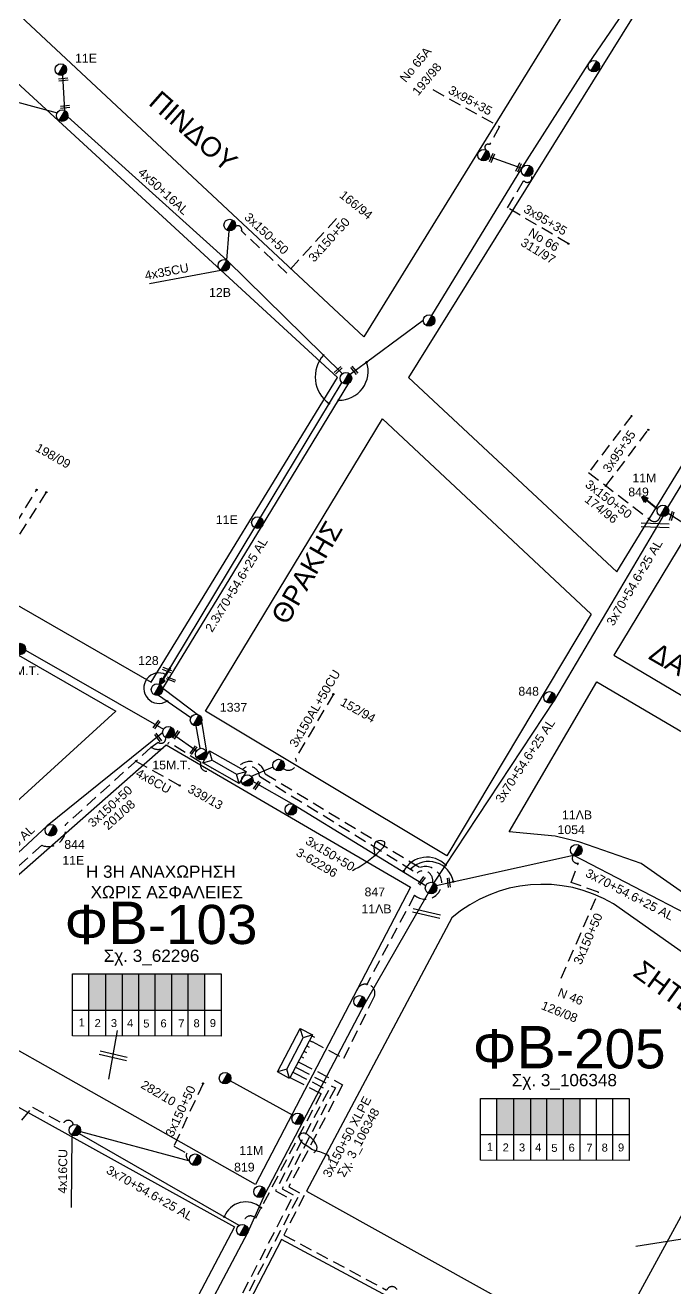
# Model space of a CAD drawing. Header units: millimetres. Extents: x 855 to 3091, y 750 to 2767.
# Drawn here: x 2037.4 to 2170, y 1180.2 to 1438.1 of the extents above; entities that cross this region are included whole.
import ezdxf
from ezdxf.enums import TextEntityAlignment as Align

# ---------------------------------------------------------------- set-up
doc = ezdxf.new("R2010")
doc.units = ezdxf.units.MM
doc.linetypes.add('DASHED', pattern=[19.05, 12.7, -6.35])
for name, color, linetype, lineweight in [('3x150+50', 7, 'Continuous', 30), ('3x150+50 XLPE', 7, 'SYN_LINE', 30), ('3x150AL+50CU', 7, 'Continuous', 30), ('3x70+54.6+25 AL', 7, 'SYN_LINE', 30), ('3x95+35', 7, 'Continuous', 30), ('3X95+50', 7, 'Continuous', 30), ('4x16CU', 7, 'Continuous', 30), ('4x25', 7, 'Continuous', 30), ('4x35CU', 7, 'DASHED', 30), ('4x50+16', 7, 'Continuous', 30), ('4x50+16AL', 7, 'Continuous', 30), ('4x6CU', 7, 'Continuous', 30), ('Υπόβαθρο ΔΕΗ', 7, 'Continuous', 30)]:
    doc.layers.add(name, color=color, linetype=linetype, lineweight=lineweight)
for name, color, linetype in [('Pillar OTE', 7, 'Continuous'), ('TEXT ΚΑΛΩΔΙΩΝ', 7, 'Continuous'), ('Άγνωστα', 7, 'Continuous'), ('ΑΓΝΩΣΤΟ ΕΝΑΕΡΙΟ ΚΑΛΩΔΙΟ', 7, 'Continuous'), ('Επίτονοι', 7, 'Continuous'), ('Καλώδια ΧΤ   3x150AL+50CU', 7, 'DASHED'), ('Μηχανική τομή', 7, 'Continuous'), ('Στύλος Ξύλινος', 7, 'Continuous'), ('Στύλος Ξύλινος @ 1', 7, 'Continuous'), ('Στύλος ΦΜ', 7, 'Continuous'), ('Στύλος ΦΜ @ 1', 7, 'Continuous'), ('Συνδέσεις', 7, 'Continuous'), ('Τομή', 7, 'Continuous'), ('Υποσταθμός εναέριος 2 στύλων', 7, 'Continuous'), ('Υποσταθμός πόλεως', 7, 'Continuous')]:
    doc.layers.add(name, color=color, linetype=linetype)
doc.styles.add('arial', font='arial.ttf')
doc.styles.get("Standard").update_dxf_attribs({"font": 'arial.ttf'})
doc.linetypes.add('SYN_LINE', pattern='A,0.5,-0.0001,["/\\/\\/\\/",Standard,S=0.1,R=0,X=0,Y=-0.05],-0.25', length=0.7501)

# ---------------------------------------------------------------- blocks, each defined once
blk = doc.blocks.new('ΥΠΑΡΧΩΝ ΤΣΙΜΕΝΤΕΝΙΟΣ ΣΤΥΛΟΣ')
at = {"layer": 'Στύλος ΦΜ'}
blk.add_hatch(color=7, dxfattribs=at).paths.add_polyline_path([(-1.29, -2.28, 0.574793), (2.62, 0, 0.268822), (1.3, 2.27)])
at = {"layer": 'Στύλος ΦΜ', "color": 7}
blk.add_line((-1.29, -2.28), (1.3, 2.27), dxfattribs=at)
blk.add_circle((0, 0), 2.62, dxfattribs=at)
at = {"layer": 'Στύλος ΦΜ', "flags": 4}
for tag, p in [('ΑΡΙΘΜΟΣ', (-4.68, 8.05)), ('ΤΥΠΟΣ', (-4.91, 3.03))]:
    blk.add_attdef(tag, p, '', height=4, dxfattribs=at)
blk = doc.blocks.new('ΥΠΑΡΧΩΝ ΞΥΛΙΝΟΣ ΣΤΥΛΟΣ')
at = {"layer": 'Στύλος Ξύλινος'}
h = blk.add_hatch(color=7, dxfattribs=at)
h.paths.add_polyline_path([(-2.62, 0, 0.270008), (-1.29, -2.28), (1.3, 2.27, 0.576266)])
h.paths.add_polyline_path([(-1.29, -2.28, 0.574793), (2.62, 0, 0.268822), (1.3, 2.27)])
at = {"layer": 'Στύλος Ξύλινος', "color": 7}
blk.add_line((-1.29, -2.28), (1.3, 2.27), dxfattribs=at)
blk.add_circle((0, 0), 2.62, dxfattribs=at)
at = {"layer": 'Στύλος Ξύλινος', "flags": 4}
for tag, p in [('ΑΡΙΘΜΟΣ', (-4.91, 8.6)), ('ΤΥΠΟΣ', (-4.85, 3.39))]:
    blk.add_attdef(tag, p, '', height=4, dxfattribs=at)
blk = doc.blocks.new('ΥΠΟΣΤΑΘΜΟΣ ΕΝΑΕΡΙΟΣ ΕΠΙ 2 ΣΤΥΛΩΝ')
at = {"layer": 'Υποσταθμός εναέριος 2 στύλων', "linetype": 'Continuous'}
for points in [[(-11.97, -2.11, 0.574793), (-8.45, -0.07, 0.268822), (-9.64, 1.98)], [(9.68, -2.15, 0.574793), (13.19, -0.1, 0.268822), (12.01, 1.95)]]:
    blk.add_hatch(color=256, dxfattribs=at).paths.add_polyline_path(points)
for p, q in [((-11.97, -2.11), (-9.64, 1.98)), ((9.68, -2.15), (12.01, 1.95))]:
    blk.add_line(p, q, dxfattribs=at)
for centre in [(-10.81, -0.07), (10.84, -0.1)]:
    blk.add_circle(centre, 2.36, dxfattribs=at)
at = {"layer": 'Υποσταθμός πόλεως', "linetype": 'Continuous', "ltscale": 40}
blk.add_lwpolyline([(-8.57, 2.82), (8.57, 2.82), (8.57, -2.82), (-8.57, -2.82)], close=True, dxfattribs=at)
for points in [[(-5.75, 0), (-8.57, 2.82)], [(-8.57, -2.82), (-5.75, 0)], [(-5.75, 0), (5.75, 0)], [(5.75, 0), (8.57, 2.82)], [(8.57, -2.82), (5.75, 0)]]:
    blk.add_lwpolyline(points, dxfattribs=at)
at = {"layer": 'Υποσταθμός εναέριος 2 στύλων', "ltscale": 40, "flags": 1}
for tag, p in [('ΜΕΤΑΣΧΗΜΑΤΙΣΜΟΣ', (14.09, 2.51)), ('ΙΣΧΥΣ', (14.07, -0.28)), ('ΑΡΙΘΜΟΣ', (14.19, -3))]:
    blk.add_attdef(tag, p, '', height=1.8, dxfattribs=at)
blk = doc.blocks.new('ΜΗΧΑΝΙΚΗ ΤΟΜΗ')
at = {"layer": 'Μηχανική τομή', "ltscale": 40}
for p, q in [((-1.9, 0.8), (5.7, 0.8)), ((-1.9, -0.8), (5.7, -0.8))]:
    blk.add_line(p, q, dxfattribs=at)
blk = doc.blocks.new('_ΣΥΝΔΕΣΗ')
at = {"layer": 'Συνδέσεις', "linetype": 'SYN_LINE', "ltscale": 40}
blk.add_hatch(color=256, dxfattribs=at).paths.add_polyline_path([(0.5, 0, 1), (-0.5, 0, 1)])
at = {"layer": 'Συνδέσεις'}
blk.add_circle((0, 0), 0.5, dxfattribs=at)
blk = doc.blocks.new('ΤΟΜΗ')
at = {"layer": 'Τομή', "ltscale": 40}
for p, q in [((-5.7, 0), (17.1, 0)), ((-5.7, -2.8), (17.1, -2.8))]:
    blk.add_line(p, q, dxfattribs=at)
blk = doc.blocks.new('ΥΠΟΣΤΑΘΜΟΣ ΠΟΛΕΩΣ 9 ΑΝΑΧΩΡΗΣΕΩΝ')
at = {"layer": 'Υποσταθμός πόλεως', "ltscale": 40}
for p, q in [((-9.63, -2.82), (-9.63, -4)), ((-7.12, -2.82), (-7.12, -4)), ((-4.84, -2.82), (-4.84, -4)), ((-2.36, -2.82), (-2.36, -4)), ((0.09, -2.82), (0.09, -4)), ((2.55, -2.82), (2.55, -4)), ((5.02, -2.82), (5.02, -4)), ((7.48, -2.82), (7.48, -4)), ((9.61, -2.82), (9.61, -4))]:
    blk.add_line(p, q, dxfattribs=at)
blk.add_lwpolyline([(-10.02, 2.82), (10.02, 2.82), (10.02, -2.82), (-10.02, -2.82)], close=True, dxfattribs=at)
for points in [[(-7.21, 0), (-10.02, 2.82)], [(-10.02, -2.82), (-7.21, 0)], [(-7.21, 0), (7.21, 0)], [(7.21, 0), (10.02, 2.82)], [(10.02, -2.82), (7.21, 0)]]:
    blk.add_lwpolyline(points, dxfattribs=at)
at = {"layer": 'Υποσταθμός πόλεως', "linetype": 'SYN_LINE', "ltscale": 40, "flags": 1}
for tag, p in [('ΜΕΤΑΣΧΗΜΑΤΙΣΜΟΣ', (10.79, 1.71)), ('ΙΣΧΥΣ', (10.77, -1.08)), ('ΑΡΙΘΜΟΣ', (10.89, -3.8))]:
    blk.add_attdef(tag, p, '', height=1.8, dxfattribs=at)
blk = doc.blocks.new('ΕΠΙΤΟΝΟΣ')
at = {"layer": 'Επίτονοι', "lineweight": 40, "ltscale": 40}
blk.add_hatch(color=256, dxfattribs=at).paths.add_polyline_path([(-1.13, 6.47), (0, 9.1), (1.13, 6.47)])
for p, q in [((-1.13, 6.47), (0, 9.1)), ((1.13, 6.47), (-1.13, 6.47)), ((-1.13, 6.47), (0, 6.47)), ((0, 9.1), (1.13, 6.47)), ((0, 6.47), (0, 0))]:
    blk.add_line(p, q, dxfattribs=at)

msp = doc.modelspace()

# ---------------------------------------------------------------- hatches: boundary and pattern name
at = {"layer": 'Καλώδια ΧΤ   3x150AL+50CU', "linetype": 'DASHED', "lineweight": -3, "ltscale": 0.2}
h = msp.add_hatch(color=5, dxfattribs=at)
h.dxf.hatch_style = 1
h.paths.add_polyline_path([(2053.83, 1244.27), (2050.39, 1244.27), (2050.39, 1236.91), (2053.83, 1236.9)])
h = msp.add_hatch(color=2, dxfattribs=at)
h.dxf.hatch_style = 1
h.paths.add_polyline_path([(2053.83, 1236.9), (2057.27, 1236.9), (2057.27, 1244.27), (2053.83, 1244.27)])
h = msp.add_hatch(color=30, dxfattribs=at)
h.dxf.hatch_style = 1
h.paths.add_polyline_path([(2060.57, 1244.27), (2057.27, 1244.27), (2057.27, 1236.9), (2060.57, 1236.9)])
h = msp.add_hatch(color=62, dxfattribs=at)
h.dxf.hatch_style = 1
h.paths.add_polyline_path([(2063.96, 1244.27), (2060.57, 1244.27), (2060.57, 1236.9), (2063.96, 1236.89)])
h = msp.add_hatch(color=27, dxfattribs=at)
h.dxf.hatch_style = 1
h.paths.add_polyline_path([(2063.96, 1236.89), (2067.35, 1236.89), (2067.35, 1244.27), (2063.96, 1244.27)])
h = msp.add_hatch(color=6, dxfattribs=at)
h.dxf.hatch_style = 1
h.paths.add_polyline_path([(2067.35, 1236.89), (2070.75, 1236.89), (2070.75, 1244.27), (2067.35, 1244.27)])
h = msp.add_hatch(color=85, dxfattribs=at)
h.dxf.hatch_style = 1
h.paths.add_polyline_path([(2070.69, 1236.89), (2074.09, 1236.89), (2074.09, 1244.27), (2070.69, 1244.27)])
h = msp.add_hatch(color=2, dxfattribs=at)
h.dxf.hatch_style = 1
h.paths.add_polyline_path([(2137.13, 1218.87), (2133.69, 1218.87), (2133.69, 1211.51), (2137.13, 1211.5)])
h = msp.add_hatch(color=6, dxfattribs=at)
h.dxf.hatch_style = 1
h.paths.add_polyline_path([(2137.13, 1211.5), (2140.57, 1211.5), (2140.57, 1218.87), (2137.13, 1218.87)])
h = msp.add_hatch(color=5, dxfattribs=at)
h.dxf.hatch_style = 1
h.paths.add_polyline_path([(2143.87, 1218.87), (2140.57, 1218.87), (2140.57, 1211.5), (2143.87, 1211.5)])
h = msp.add_hatch(color=30, dxfattribs=at)
h.dxf.hatch_style = 1
h.paths.add_polyline_path([(2147.25, 1218.87), (2143.87, 1218.87), (2143.87, 1211.5), (2147.25, 1211.49)])
h = msp.add_hatch(color=62, dxfattribs=at)
h.dxf.hatch_style = 1
h.paths.add_polyline_path([(2147.25, 1211.49), (2150.65, 1211.49), (2150.65, 1218.87), (2147.25, 1218.87)])

# ---------------------------------------------------------------- linework, layer by layer
at = {"layer": '3x150+50', "color": 85, "linetype": 'DASHED', "lineweight": -3, "ltscale": 0.2}
msp.add_lwpolyline([(2100.92, 1398.58), (2090.82, 1387.43), (2081.55, 1396.04, 0.791336), (2080.26, 1396.87, 39.110014)], format="xyb", dxfattribs=at)
at = {"layer": '3x150+50', "color": 62, "linetype": 'DASHED', "lineweight": -3, "ltscale": 0.2}
for points in [[(2161.21, 1358.32), (2152.38, 1346.69), (2165.03, 1336.98, 0.638597), (2166.99, 1337.84, 1.886372)], [(2063.13, 1290.59), (2064.51, 1291.62, 0.747457), (2066.05, 1292.61)], [(2075.59, 1286.3, -0.917444), (2073.25, 1287.48), (2066.73, 1291.59, -0.474733), (2063.13, 1290.59), (2045.6, 1274.72, -0.600933), (2040.8, 1270.55), (2018.2, 1250.35, -0.424298), (2013.48, 1246.17), (2004.58, 1238.45, -0.471893), (1999.5, 1234.18), (1990.38, 1225.83, -0.417845), (1985.36, 1221.21), (1967.88, 1205.64, -0.52321), (1966.32, 1202.73, 36.454752)]]:
    msp.add_lwpolyline(points, format="xyb", dxfattribs=at)
at = {"layer": '3x150+50', "color": 27, "linetype": 'DASHED', "lineweight": -3, "ltscale": 0.2}
msp.add_lwpolyline([(2041.7, 1342.66), (2028.84, 1322.47), (2024.06, 1325.19, -0.458438), (2021.26, 1325.52, 47.864647)], format="xyb", dxfattribs=at)
msp.add_lwpolyline([(2027.52, 1323.27), (2039.74, 1343.16)], dxfattribs=at)
at = {"layer": '3x150+50', "color": 2, "linetype": 'DASHED', "lineweight": -3, "ltscale": 0.2}
msp.add_lwpolyline([(2080.82, 1286.48, -0.635214), (2086.37, 1285.17), (2117.95, 1266.01, -1.75511), (2116.88, 1260.38), (2107.12, 1242.15, 0.624719), (2105.26, 1239.79, 150.266883)], format="xyb", dxfattribs=at)
at = {"layer": '3x150+50', "color": 5, "linetype": 'DASHED', "lineweight": -3, "ltscale": 0.2}
for points in [[(2081.69, 1285.98, -0.664486), (2085.22, 1284.67), (2117.38, 1264.89, -0.71418), (2120.54, 1262.96, 73.933561)], [(2146.79, 1243.41), (2154.44, 1260.97), (2148.82, 1262.97), (2150.31, 1266.94, -0.741286), (2149.28, 1268.52, 8.080803)], [(2073.7, 1221.91), (2067.73, 1209.09), (2070.37, 1207.68, 0.4005), (2070.92, 1206.12, -2.462675)]]:
    msp.add_lwpolyline(points, format="xyb", dxfattribs=at)
at = {"layer": '3x150+50', "color": 30, "linetype": 'Continuous', "lineweight": -3, "ltscale": 0.2}
msp.add_lwpolyline([(2083.62, 1284.65), (2088.02, 1286.55)], dxfattribs=at)
at = {"layer": '3x150+50 XLPE', "color": 2, "linetype": 'DASHED', "lineweight": -3, "ltscale": 0.2}
msp.add_lwpolyline([(2095.94, 1230.45), (2102.43, 1227.06), (2108.65, 1239.63, 0.505653), (2107.12, 1242.15, -0.840302)], format="xyb", dxfattribs=at)
at = {"layer": '3x150+50 XLPE', "color": 30, "linetype": 'DASHED', "lineweight": -3, "ltscale": 0.2}
msp.add_lwpolyline([(2093.1, 1224.98), (2100.7, 1221.02), (2089.84, 1200.4), (2093.02, 1198.63), (2072.87, 1159.75), (2069.69, 1159.36), (2065.43, 1151.13), (2066.67, 1147.79), (2060.73, 1136.32, 0.663223), (2058.64, 1134.05)], format="xyb", dxfattribs=at)
at = {"layer": '3x150+50 XLPE', "color": 6, "linetype": 'DASHED', "lineweight": -3, "ltscale": 0.2}
msp.add_lwpolyline([(2093.67, 1226.08), (2102.16, 1221.66), (2091.18, 1200.8), (2094.36, 1199.04), (2090.16, 1190.95), (2111.17, 1179.7, -0.612666), (2113.28, 1179.83)], format="xyb", dxfattribs=at)
at = {"layer": '3x150+50 XLPE', "color": 62, "linetype": 'DASHED', "lineweight": -3, "ltscale": 0.2}
msp.add_lwpolyline([(2092.57, 1223.97), (2099.28, 1220.48), (2088.5, 1200.01), (2091.69, 1198.23), (2072.23, 1160.68), (2069.05, 1160.29), (2064.34, 1151.2), (2065.58, 1147.85), (2060.18, 1137.44, 0.558019), (2056.19, 1129.05), (2051.46, 1119.86, 0.657436), (2049.33, 1115.02)], format="xyb", dxfattribs=at)
at = {"layer": '3x150+50 XLPE', "color": 5, "linetype": 'DASHED', "lineweight": -3, "ltscale": 0.2}
msp.add_lwpolyline([(2091.99, 1222.86), (2097.81, 1219.83), (2084.39, 1194.34, 0.856545), (2082.1, 1193.07)], format="xyb", dxfattribs=at)
at = {"layer": '3x150AL+50CU', "color": 30, "linetype": 'DASHED', "lineweight": -3, "ltscale": 0.2}
msp.add_lwpolyline([(2100.31, 1301.41), (2092.57, 1288.33, -0.810338), (2090.08, 1286.24, -37.80328)], format="xyb", dxfattribs=at)
at = {"layer": '3x70+54.6+25 AL', "color": 6, "linetype": 'SYN_LINE', "lineweight": -3, "ltscale": 10}
msp.add_lwpolyline([(2073.33, 1296.68), (2065.46, 1302.56), (2085.62, 1335.62), (2103.45, 1364.92)], dxfattribs=at)
at = {"layer": '3x70+54.6+25 AL', "color": 85, "linetype": 'SYN_LINE', "lineweight": -3, "ltscale": 15}
for points in [[(2102.02, 1365.13), (2085.38, 1337.49)], [(2084.22, 1335.44), (2064.88, 1303.37)]]:
    msp.add_lwpolyline(points, dxfattribs=at)
at = {"layer": '3x70+54.6+25 AL', "color": 62, "linetype": 'SYN_LINE', "lineweight": -3, "ltscale": 15}
for points in [[(2183.22, 1363.79), (2168.51, 1339.58)], [(2168.66, 1338.4), (2192.36, 1323.19), (2237.09, 1293.8)]]:
    msp.add_lwpolyline(points, dxfattribs=at)
at = {"layer": '3x70+54.6+25 AL', "color": 30, "linetype": 'SYN_LINE', "lineweight": -3, "ltscale": 15}
msp.add_lwpolyline([(2120.82, 1262.84), (2145.49, 1300.3), (2167.63, 1337.69)], dxfattribs=at)
at = {"layer": '3x70+54.6+25 AL', "color": 85, "linetype": 'SYN_LINE', "lineweight": -3, "ltscale": 10}
msp.add_lwpolyline([(2064.63, 1301.21), (2071.22, 1296.66)], dxfattribs=at)
at = {"layer": '3x70+54.6+25 AL', "color": 85, "linetype": 'SYN_LINE', "lineweight": -3, "ltscale": 5}
msp.add_lwpolyline([(2072.25, 1294.97), (2073.04, 1290.4)], dxfattribs=at)
at = {"layer": '3x70+54.6+25 AL', "color": 6, "linetype": 'SYN_LINE', "lineweight": -3, "ltscale": 7}
msp.add_lwpolyline([(2074.44, 1289.58), (2073.33, 1296.68)], dxfattribs=at)
at = {"layer": '3x70+54.6+25 AL', "color": 27, "linetype": 'SYN_LINE', "lineweight": -3, "ltscale": 15}
msp.add_lwpolyline([(2065.44, 1293.54), (2041.9, 1274.53), (2015.03, 1249.54), (2001.87, 1238.3)], dxfattribs=at)
at = {"layer": '3x70+54.6+25 AL', "color": 5, "linetype": 'SYN_LINE', "lineweight": -3, "ltscale": 15}
for points in [[(2121.28, 1262.35), (2149.28, 1268.52), (2173.97, 1255.71), (2189.49, 1245), (2229.86, 1216.86)], [(2048.68, 1212.12), (2070.92, 1206.12)], [(2081.05, 1192.91), (2048.46, 1211.65)]]:
    msp.add_lwpolyline(points, dxfattribs=at)
at = {"layer": '3x70+54.6+25 AL', "color": 2, "linetype": 'SYN_LINE', "lineweight": -3, "ltscale": 15}
msp.add_lwpolyline([(2092.08, 1215.4), (2079.22, 1222.42)], dxfattribs=at)
at = {"layer": '3x95+35', "color": 6, "linetype": 'DASHED', "lineweight": -3, "ltscale": 0.2}
for points in [[(2120.6, 1424.9), (2134.18, 1417.38), (2132.15, 1413.68, 0.991465), (2131.54, 1412.54, 267.381832)], [(2148.28, 1393.43), (2135.87, 1400.78), (2139.14, 1406.31, 0.981809), (2140.62, 1407.45, -45.307388)]]:
    msp.add_lwpolyline(points, format="xyb", dxfattribs=at)
at = {"layer": '3x95+35', "color": 62, "linetype": 'DASHED', "lineweight": -3, "ltscale": 0.2}
msp.add_lwpolyline([(2155.94, 1343.96), (2164.58, 1355.42)], dxfattribs=at)
at = {"layer": '3X95+50', "color": 5, "linetype": 'DASHED', "lineweight": -3, "ltscale": 0.2}
msp.add_lwpolyline([(2029.58, 1205.51), (2038.86, 1217.06), (2045.2, 1213.68, -0.774858), (2047.22, 1213.51, 10.883211)], format="xyb", dxfattribs=at)
at = {"layer": '4x16CU', "color": 5, "linetype": 'SYN_LINE', "lineweight": -3, "ltscale": 15}
msp.add_lwpolyline([(2046.94, 1211.35), (2046.76, 1196.56)], dxfattribs=at)
at = {"layer": '4x25', "color": 5, "linetype": 'SYN_LINE', "lineweight": -3, "ltscale": 15}
msp.add_lwpolyline([(2180.16, 1191.5), (2162.06, 1188.64)], dxfattribs=at)
at = {"layer": '4x35CU', "color": 6, "linetype": 'SYN_LINE', "lineweight": -3, "ltscale": 8}
msp.add_lwpolyline([(2132.1, 1411.22), (2138.77, 1408.83)], dxfattribs=at)
at = {"layer": '4x35CU', "color": 85, "linetype": 'SYN_LINE', "lineweight": -3, "ltscale": 8}
msp.add_lwpolyline([(2078.53, 1390.04), (2079.01, 1396.08)], dxfattribs=at)
at = {"layer": '4x35CU', "color": 85, "linetype": 'SYN_LINE', "lineweight": -3, "ltscale": 15}
msp.add_lwpolyline([(2077.36, 1387.99), (2062.76, 1385.24)], dxfattribs=at)
at = {"layer": '4x50+16', "color": 6, "linetype": 'Continuous', "lineweight": -3, "ltscale": 0.2}
for points in [[(2120.4, 1378.78), (2138.77, 1408.83), (2152.37, 1430.16), (2167.54, 1452.42)], [(2103.72, 1366.76), (2118.64, 1377.82)]]:
    msp.add_lwpolyline(points, dxfattribs=at)
at = {"layer": '4x50+16AL', "color": 85, "linetype": 'Continuous', "lineweight": -3, "ltscale": 0.2}
for points in [[(2045.52, 1420.62), (2045.05, 1427.88)], [(2023.25, 1425.78), (2043.91, 1420.18)], [(2046.09, 1419.38), (2078.53, 1390.04), (2102.14, 1366.87)]]:
    msp.add_lwpolyline(points, dxfattribs=at)
at = {"layer": '4x50+16AL', "color": 27, "linetype": 'Continuous', "lineweight": -3, "ltscale": 0.2}
for points in [[(2037.44, 1310.4), (2065.62, 1294.26)], [(2067.7, 1293.19), (2072.51, 1289.77)]]:
    msp.add_lwpolyline(points, dxfattribs=at)
at = {"layer": '4x6CU', "color": 62, "linetype": 'DASHED', "lineweight": -3, "ltscale": 0.2}
msp.add_lwpolyline([(2059.99, 1287.75), (2068.94, 1282.76)], dxfattribs=at)
at = {"layer": 'Pillar OTE', "lineweight": -3, "ltscale": 40}
for points in [[(2047.07, 1231.63), (2047.07, 1244.27), (2077.4, 1244.27), (2077.4, 1231.6), (2047.07, 1231.63)], [(2050.39, 1231.62), (2050.39, 1244.27)], [(2053.83, 1231.62), (2053.83, 1244.27)], [(2057.27, 1231.62), (2057.27, 1244.27)], [(2060.57, 1231.61), (2060.57, 1244.27)], [(2063.96, 1231.61), (2063.96, 1244.27)], [(2067.35, 1231.61), (2067.35, 1244.27)], [(2070.69, 1231.6), (2070.69, 1244.27)], [(2074.08, 1231.6), (2074.08, 1244.27)], [(2047.07, 1236.91), (2077.4, 1236.88)], [(2130.36, 1206.23), (2130.36, 1218.87), (2160.69, 1218.87), (2160.69, 1206.2), (2130.36, 1206.23)], [(2133.69, 1206.23), (2133.69, 1218.87)], [(2137.13, 1206.22), (2137.13, 1218.87)], [(2140.57, 1206.22), (2140.57, 1218.87)], [(2143.87, 1206.22), (2143.87, 1218.87)], [(2147.25, 1206.21), (2147.25, 1218.87)], [(2150.65, 1206.21), (2150.65, 1218.87)], [(2153.99, 1206.21), (2153.99, 1218.87)], [(2157.37, 1206.2), (2157.37, 1218.87)], [(2130.36, 1211.51), (2160.69, 1211.48)]]:
    msp.add_lwpolyline(points, dxfattribs=at)
at = {"layer": 'ΑΓΝΩΣΤΟ ΕΝΑΕΡΙΟ ΚΑΛΩΔΙΟ', "color": 30, "linetype": 'Continuous', "lineweight": -3, "ltscale": 0.2}
msp.add_lwpolyline([(2083.82, 1283.66), (2092.19, 1278.89), (2119.26, 1262.26)], dxfattribs=at)
at = {"layer": 'ΑΓΝΩΣΤΟ ΕΝΑΕΡΙΟ ΚΑΛΩΔΙΟ', "color": 2, "linetype": 'Continuous', "lineweight": -3, "ltscale": 0.2}
msp.add_lwpolyline([(2119.65, 1260.79), (2106.75, 1238.22), (2094.04, 1214.12), (2086.31, 1199.33), (2082.79, 1191.43), (2070.33, 1167.83), (2054.68, 1141.84)], dxfattribs=at)
at = {"layer": 'Υπόβαθρο ΔΕΗ', "linetype": 'Continuous', "lineweight": -3, "ltscale": 0.2}
msp.add_line((2056.14, 1232.76), (2054.43, 1222.82), dxfattribs=at)
at = {"layer": 'Υπόβαθρο ΔΕΗ', "lineweight": -3}
for points in [[(2033.38, 1442.75), (2073.17, 1507.9), (2158.21, 1458.22), (2106.52, 1374.43), (2033.38, 1442.75)], [(2027.92, 1433.45), (1978.7, 1352.52), (2063.1, 1303.89), (2101.11, 1366.08), (2027.92, 1433.45)], [(2092.13, 1107.9), (2057.61, 1127.16), (2042.2, 1098.06), (2101.22, 1065.39), (2151.04, 1157.17), (2089.7, 1190.06), (2060.6, 1133.9), (2095.02, 1115.07)]]:
    msp.add_lwpolyline(points, dxfattribs=at)
for points in [[(2115.62, 1366.09), (2158.15, 1326.38), (2172.24, 1349.42), (2182.45, 1365.73), (2207.44, 1429.68), (2169.08, 1452.16)], [(2055.92, 1297.93), (2001.14, 1247.97), (1883.81, 1320.26), (1914.6, 1379.25)], [(2110.33, 1357.69), (2152.92, 1317.75), (2123.47, 1268.39), (2074.22, 1297.96)], [(2211.93, 1277.1), (2218.68, 1286.97), (2225.45, 1282.34), (2195.95, 1243.43), (2231.18, 1218.37), (2271.64, 1266.59), (2172.21, 1333.73), (2157.53, 1309.42)], [(2154.09, 1303.96), (2207.65, 1272.41), (2190, 1247.99), (2163.15, 1266.84), (2150.63, 1271.21), (2145.58, 1272.43), (2136.21, 1273.32)], [(2066.17, 1291.06), (2116.07, 1261.98), (2084.42, 1201.24), (2011.15, 1242.66)], [(2003.2, 1235.25), (2080.14, 1192.64), (2053.9, 1142.86), (1990.06, 1177.96), (1967.34, 1203.39)]]:
    msp.add_lwpolyline(points, close=True, dxfattribs=at)
msp.add_lwpolyline([(2124.48, 1255.74), (2094.82, 1199.92), (2155.66, 1166.08), (2190.94, 1230.89, 0.406799), (2189.5, 1235.98), (2157.45, 1258.63, 0.320979), (2124.48, 1255.74, -2.431241)], format="xyb", dxfattribs=at)
for centre, radius, start, end in [((2103.26, 1366.25), 6.67, 138.4844, 234.7289), ((2101.48, 1367.39), 5.91, 268.7833, 18.4583), ((2064.7, 1302.65), 3.11, 62.7443, 302.2013), ((2119.39, 1262.75), 5.38, 44.3364, 150.9935), ((2119.76, 1262.1), 5.14, 11.4929, 133.8468), ((2082.4, 1193.07), 4.65, 47.6309, 160.1028)]:
    msp.add_arc(centre, radius, start, end, dxfattribs=at)
for points in [[(2104.2, 1265.4), (2109.26, 1268.91), (2110.7, 1271.24), (2109.09, 1271.35), (2108.6, 1270.53), (2108.64, 1269.29), (2108.72, 1268.27)], [(2096.33, 1207.81), (2096.94, 1208.48), (2096.53, 1209.94), (2095.46, 1211.08), (2094.43, 1211.73), (2093.36, 1211.38), (2093.77, 1210.01), (2095.09, 1209.12), (2096.19, 1208.34), (2097.15, 1208.09), (2098.52, 1207.63), (2099.3, 1207.06), (2099.39, 1206.26)]]:
    msp.add_spline(points, degree=3, dxfattribs=at)

# ---------------------------------------------------------------- block references
at = {"layer": 'Επίτονοι', "lineweight": -3}
for p, xscale, yscale, zscale, rotation in [((2166.46, 1339.24), 0.4499999999998181, 0.4499999999998181, 0.4499999999998181, 51.61241502813945), ((2067.04, 1306.87), 0.449999999999818, 0.449999999999818, 0.449999999999818, 147.9893930752388)]:
    msp.add_blockref('ΕΠΙΤΟΝΟΣ', p, dxfattribs=dict(at, xscale=xscale, yscale=yscale, zscale=zscale, rotation=rotation))
at = {"layer": 'Μηχανική τομή', "lineweight": -3}
for p, xscale, yscale, zscale, rotation in [((2044.71, 1426.94), 0.2499999999999999, 0.2499999999999999, 0.2499999999999999, 6.605361733934576), ((2045.07, 1421.36), 0.2499999999999999, 0.2499999999999999, 0.2499999999999999, 6.605361733934576), ((2132.84, 1411.36), 0.25, 0.25, 0.25, 245.5405190737714), ((2138.26, 1409.42), 0.2499999999999999, 0.2499999999999999, 0.2499999999999999, 245.5405190737714), ((2101.63, 1367.91), 0.25, 0.25, 0.25, 221.8188156942097), ((2104.9, 1367.2), 0.25, 0.25, 0.25, 129.0582375868268), ((2169.25, 1337.39), 0.2499999999999999, 0.2499999999999999, 0.2499999999999999, 72.55851060548012), ((2065.84, 1306.57), 0.25, 0.25, 0.4999999999999994, 338.2378874457366), ((2066.71, 1304.63), 0.25, 0.25, 0.4999999999999994, 338.2378874457366), ((2063.98, 1294.83), 0.2499999999999999, 0.2499999999999999, 0.2499999999999999, 54.38633714151349), ((2064.2, 1292.95), 0.2499999999999999, 0.2499999999999999, 0.2499999999999999, 305.7383391334064), ((2067.98, 1292.73), 0.2499999999999999, 0.2499999999999999, 0.2499999999999999, 54.38633714151349), ((2071.48, 1289.61), 0.2499999999999999, 0.2499999999999999, 0.2499999999999999, 54.38633714151349), ((2084.44, 1282.39), 0.2499999999999999, 0.2499999999999999, 0.2499999999999999, 54.38633714151349), ((2118.08, 1262.93), 0.2499999999999999, 0.2499999999999999, 0.2499999999999999, 54.38633714151349), ((2123.93, 1262.45), 0.2499999999999999, 0.2499999999999999, 0.2499999999999999, 96.74568502966257)]:
    msp.add_blockref('ΜΗΧΑΝΙΚΗ ΤΟΜΗ', p, dxfattribs=dict(at, xscale=xscale, yscale=yscale, zscale=zscale, rotation=rotation))
at = {"layer": 'Στύλος Ξύλινος @ 1', "lineweight": -3, "ltscale": 40}
ref = msp.add_blockref('ΥΠΑΡΧΩΝ ΞΥΛΙΝΟΣ ΣΤΥΛΟΣ', (2036.29, 1310.65), dxfattribs=dict(at, xscale=0.449999999999818, yscale=0.449999999999818, zscale=0.449999999999818))
ref.add_attrib('ΤΥΠΟΣ', '14M.T.', (2032.5, 1305.31), dxfattribs={"layer": 'Στύλος Ξύλινος', "height": 1.8, "flags": 4})
at = {"layer": 'Στύλος ΦΜ @ 1', "lineweight": -3, "ltscale": 40}
ref = msp.add_blockref('ΥΠΑΡΧΩΝ ΤΣΙΜΕΝΤΕΝΙΟΣ ΣΤΥΛΟΣ', (2044.68, 1429), dxfattribs=dict(at, xscale=0.4499999999998181, yscale=0.4499999999998181, zscale=0.4499999999998181))
ref.add_attrib('ΤΥΠΟΣ', '11E', (2047.57, 1430.43), dxfattribs={"layer": 'Στύλος ΦΜ', "height": 1.8, "flags": 4})
at = {"layer": 'Στύλος ΦΜ @ 1', "lineweight": -3, "ltscale": 40, "xscale": 0.4499999999998181, "yscale": 0.4499999999998181, "zscale": 0.4499999999998181}
for p in [(2153.46, 1429.69), (2044.94, 1419.6), (2130.96, 1411.52), (2139.84, 1408.33), (2079.14, 1397.25), (2119.82, 1377.76), (2102.87, 1365.95), (2089.13, 1286.94), (2091.61, 1277.87), (2105.66, 1238.68), (2078.19, 1223), (2093.01, 1214.68), (2047.53, 1212.37), (2072.08, 1206.34), (2081.73, 1191.95)]:
    msp.add_blockref('ΥΠΑΡΧΩΝ ΤΣΙΜΕΝΤΕΝΙΟΣ ΣΤΥΛΟΣ', p, dxfattribs=at)
at = {"layer": 'Στύλος ΦΜ @ 1', "lineweight": -3, "ltscale": 40}
ref = msp.add_blockref('ΥΠΑΡΧΩΝ ΤΣΙΜΕΝΤΕΝΙΟΣ ΣΤΥΛΟΣ', (2077.94, 1389.01), dxfattribs=dict(at, xscale=0.4499999999998181, yscale=0.4499999999998181, zscale=0.4499999999998181))
ref.add_attrib('ΤΥΠΟΣ', '12B', (2074.92, 1382.58), dxfattribs={"layer": 'Στύλος ΦΜ', "height": 1.8, "flags": 4})
ref = msp.add_blockref('ΥΠΑΡΧΩΝ ΤΣΙΜΕΝΤΕΝΙΟΣ ΣΤΥΛΟΣ', (2167.57, 1338.87), dxfattribs=dict(at, xscale=0.4499999999998181, yscale=0.4499999999998181, zscale=0.4499999999998181))
ref.add_attrib('ΤΥΠΟΣ', '849', (2160.49, 1341.82), dxfattribs={"layer": 'Στύλος ΦΜ', "height": 1.8, "flags": 4})
ref.add_attrib('ΑΡΙΘΜΟΣ', '11M', (2161.33, 1344.69), dxfattribs={"layer": 'Στύλος ΦΜ', "height": 1.8, "flags": 4})
ref = msp.add_blockref('ΥΠΑΡΧΩΝ ΤΣΙΜΕΝΤΕΝΙΟΣ ΣΤΥΛΟΣ', (2084.8, 1336.47), dxfattribs=dict(at, xscale=0.4499999999998181, yscale=0.4499999999998181, zscale=0.4499999999998181))
ref.add_attrib('ΤΥΠΟΣ', '11E', (2076.3, 1336.16), dxfattribs={"layer": 'Στύλος ΦΜ', "height": 1.8, "flags": 4})
ref = msp.add_blockref('ΥΠΑΡΧΩΝ ΤΣΙΜΕΝΤΕΝΙΟΣ ΣΤΥΛΟΣ', (2064.3, 1302.35), dxfattribs=dict(at, xscale=0.449999999999818, yscale=0.449999999999818, zscale=0.449999999999818))
ref.add_attrib('ΤΥΠΟΣ', '128', (2060.44, 1307.39), dxfattribs={"layer": 'Στύλος ΦΜ', "height": 1.8, "flags": 4})
ref = msp.add_blockref('ΥΠΑΡΧΩΝ ΤΣΙΜΕΝΤΕΝΙΟΣ ΣΤΥΛΟΣ', (2144.41, 1300.78), dxfattribs=dict(at, xscale=0.4499999999998181, yscale=0.4499999999998181, zscale=0.4499999999998181))
ref.add_attrib('ΤΥΠΟΣ', '848', (2138.06, 1301.12), dxfattribs={"layer": 'Στύλος ΦΜ', "height": 1.8, "flags": 4})
ref = msp.add_blockref('ΥΠΑΡΧΩΝ ΤΣΙΜΕΝΤΕΝΙΟΣ ΣΤΥΛΟΣ', (2072.28, 1296.14), dxfattribs=dict(at, xscale=0.449999999999818, yscale=0.449999999999818, zscale=0.449999999999818))
ref.add_attrib('ΤΥΠΟΣ', '1337', (2077.13, 1297.84), dxfattribs={"layer": 'Στύλος ΦΜ', "height": 1.8, "flags": 4})
ref = msp.add_blockref('ΥΠΑΡΧΩΝ ΤΣΙΜΕΝΤΕΝΙΟΣ ΣΤΥΛΟΣ', (2066.62, 1293.64), dxfattribs=dict(at, xscale=0.449999999999818, yscale=0.449999999999818, zscale=0.449999999999818))
ref.add_attrib('ΤΥΠΟΣ', '15M.T.', (2063.35, 1286.06), dxfattribs={"layer": 'Στύλος ΦΜ', "height": 1.8, "flags": 4})
ref = msp.add_blockref('ΥΠΑΡΧΩΝ ΤΣΙΜΕΝΤΕΝΙΟΣ ΣΤΥΛΟΣ', (2149.87, 1269.55), dxfattribs=dict(at, xscale=0.4499999999998181, yscale=0.4499999999998181, zscale=0.4499999999998181))
ref.add_attrib('ΤΥΠΟΣ', '1054', (2146.04, 1272.85), dxfattribs={"layer": 'Στύλος ΦΜ', "height": 1.8, "flags": 4})
ref.add_attrib('ΑΡΙΘΜΟΣ', '11ΛΒ', (2146.95, 1275.87), dxfattribs={"layer": 'Στύλος ΦΜ', "height": 1.8, "flags": 4})
ref = msp.add_blockref('ΥΠΑΡΧΩΝ ΤΣΙΜΕΝΤΕΝΙΟΣ ΣΤΥΛΟΣ', (2042.65, 1273.63), dxfattribs=dict(at, xscale=0.4499999999998181, yscale=0.4499999999998181, zscale=0.4499999999998181))
ref.add_attrib('ΤΥΠΟΣ', '844', (2045.38, 1269.83), dxfattribs={"layer": 'Στύλος ΦΜ', "height": 1.8, "flags": 4})
ref.add_attrib('ΑΡΙΘΜΟΣ', '11E', (2044.98, 1266.59), dxfattribs={"layer": 'Στύλος ΦΜ', "height": 1.8, "flags": 4})
ref = msp.add_blockref('ΥΠΑΡΧΩΝ ΤΣΙΜΕΝΤΕΝΙΟΣ ΣΤΥΛΟΣ', (2120.23, 1261.82), dxfattribs=dict(at, xscale=0.4499999999998181, yscale=0.4499999999998181, zscale=0.4499999999998181))
ref.add_attrib('ΤΥΠΟΣ', '847', (2106.66, 1260.13), dxfattribs={"layer": 'Στύλος ΦΜ', "height": 1.8, "flags": 4})
ref.add_attrib('ΑΡΙΘΜΟΣ', '11ΛΒ', (2106.02, 1256.67), dxfattribs={"layer": 'Στύλος ΦΜ', "height": 1.8, "flags": 4})
ref = msp.add_blockref('ΥΠΑΡΧΩΝ ΤΣΙΜΕΝΤΕΝΙΟΣ ΣΤΥΛΟΣ', (2085.23, 1199.8), dxfattribs=dict(at, xscale=0.4499999999998181, yscale=0.4499999999998181, zscale=0.4499999999998181))
ref.add_attrib('ΤΥΠΟΣ', '819', (2080.03, 1203.92), dxfattribs={"layer": 'Στύλος ΦΜ', "height": 1.8, "flags": 4})
ref.add_attrib('ΑΡΙΘΜΟΣ', '11M', (2081.09, 1207.33), dxfattribs={"layer": 'Στύλος ΦΜ', "height": 1.8, "flags": 4})
at = {"layer": 'Συνδέσεις', "lineweight": -3, "xscale": 0.25, "yscale": 0.25, "zscale": 0.25}
for p in [(2148.28, 1393.44), (2098.27, 1370.67), (2107.08, 1369.26), (2101.35, 1361.48), (2099.41, 1360.81), (2161.14, 1358.22), (2164.58, 1355.42), (2155.94, 1343.96), (2039.74, 1343.17), (2041.7, 1342.66), (2066.12, 1305.42), (2066.36, 1300.02), (2100.31, 1301.41), (2063.18, 1290.56), (2059.99, 1287.75), (2068.94, 1282.76), (2123.23, 1266.51), (2114.63, 1265.29), (2116.17, 1265.76), (2124.8, 1263.13), (2107.12, 1242.16), (2073.7, 1221.91), (2085.53, 1196.51), (2078.03, 1194.66)]:
    msp.add_blockref('_ΣΥΝΔΕΣΗ', p, dxfattribs=at)
at = {"layer": 'Τομή', "lineweight": -3, "xscale": 0.2499999999999999, "yscale": 0.2499999999999999, "zscale": 0.2499999999999999}
for p, rotation in [((2167.38, 1335.48), 178.0092017697917), ((2120.61, 1255.95), 166.8199902822076), ((2056.67, 1226.83), 166.8199902822076)]:
    msp.add_blockref('ΤΟΜΗ', p, dxfattribs=dict(at, rotation=rotation))
at = {"layer": 'Υποσταθμός εναέριος 2 στύλων', "lineweight": -3, "xscale": 0.4999999999999999, "yscale": 0.4999999999999999, "zscale": 0.4999999999999999, "rotation": 330.2233847467544}
msp.add_blockref('ΥΠΟΣΤΑΘΜΟΣ ΕΝΑΕΡΙΟΣ ΕΠΙ 2 ΣΤΥΛΩΝ', (2078.05, 1286.53), dxfattribs=at)
at = {"layer": 'Υποσταθμός πόλεως', "lineweight": -3, "xscale": 0.4999999999999999, "yscale": 0.4999999999999999, "zscale": 0.4999999999999999, "rotation": 62.47784202939036}
msp.add_blockref('ΥΠΟΣΤΑΘΜΟΣ ΠΟΛΕΩΣ 9 ΑΝΑΧΩΡΗΣΕΩΝ', (2092.44, 1228.05), dxfattribs=at)

# ---------------------------------------------------------------- texts
at = {"lineweight": -3, "ltscale": 40, "char_height": 4, "width": 65.6312, "attachment_point": 1, "style": 'arial'}
for s, insert, rotation in [('ΠINΔOY', (2065, 1424.99), 318.6795), ('ΔAMAΣKHNOY', (2166.4, 1312.21), 329.9985), ('ΣHTEIAΣ', (2163.53, 1247.31), 324.0075)]:
    msp.add_mtext(s, dxfattribs=dict(at, insert=insert, rotation=rotation))
at = {"lineweight": -3, "ltscale": 30, "char_height": 1.63, "width": 11.2573, "attachment_point": 1}
for s, insert in [('1', (2048.31, 1235.19)), ('2', (2051.55, 1235.06)), ('3', (2054.88, 1235.06)), ('4', (2058.18, 1235.06)), ('5', (2061.49, 1234.97)), ('6', (2065.01, 1235)), ('7', (2068.64, 1235)), ('8', (2071.75, 1235.03)), ('9', (2075.08, 1235.06)), ('1', (2131.61, 1209.79)), ('2', (2134.85, 1209.66)), ('3', (2138.18, 1209.66)), ('4', (2141.48, 1209.66)), ('5', (2144.78, 1209.57)), ('6', (2148.3, 1209.6)), ('7', (2151.93, 1209.6)), ('8', (2155.05, 1209.63)), ('9', (2158.38, 1209.66))]:
    msp.add_mtext(s, dxfattribs=dict(at, insert=insert))
at = {"layer": 'TEXT ΚΑΛΩΔΙΩΝ', "linetype": 'Continuous', "lineweight": -3, "ltscale": 0.2}
for s, rotation, p in [('3x95+35', 331.0559, (2128.26, 1422.71)), ('4x50+16AL', 317.8629, (2065.62, 1404.14)), ('3x95+35', 329.3792, (2143.59, 1398.3)), ('3x150+50', 317.0898, (2086.66, 1395.51)), ('3x150+50', 47.8165, (2099.43, 1394.25)), ('4x35CU', 10.6496, (2066.28, 1387.74)), ('3x95+35', 55.516, (2158.61, 1351.02)), ('3x150+50', 322.4796, (2156.49, 1341.26)), ('2.3x70+54.6+25 AL', 58.6285, (2080.5, 1323.78)), ('3x70+54.6+25 AL', 59.3639, (2161.75, 1324.22)), ('3x150AL+50CU', 59.4068, (2096.51, 1298.51)), ('3x70+54.6+25 AL', 56.6299, (2139.43, 1287.83)), ('4x6CU', 330.8349, (2063.59, 1283.68)), ('3x150+50', 42.1667, (2054.72, 1278.51)), ('3x70+54.6+25 AL', 42.9249, (2031.61, 1267.42)), ('3x150+50', 328.6654, (2099.65, 1268.86)), ('3x70+54.6+25 AL', 332.5773, (2160.8, 1260.52)), ('3x150+50', 66.4351, (2152.26, 1251.47)), ('3x150+50', 65.0121, (2069.09, 1216.26)), ('3x150+50 XLPE', 62.2281, (2103.07, 1211.02)), ('4x16CU', 89.2728, (2045.05, 1203.97)), ('3x70+54.6+25 AL', 330.1104, (2062.83, 1199.53))]:
    msp.add_text(s, height=1.8, rotation=rotation, dxfattribs=at).set_placement(p, align=Align.MIDDLE_CENTER)
at = {"layer": 'Άγνωστα', "lineweight": -3, "ltscale": 40, "char_height": 1.8, "attachment_point": 1, "style": 'arial'}
for s, insert, width, rotation in [('No 65A', (2113.7, 1427.37), 12.7137, 50.2861), ('193/98', (2116.23, 1424.68), 12.7137, 50.2861), ('166/94', (2102.51, 1404.46), 12.7137, 321.1948), ('No 66', (2140.85, 1396.76), 12.7137, 328.7007), ('311/97', (2139.29, 1394.72), 12.7137, 328.7007), ('198/09', (2040.19, 1352.78), 12.7137, 330.5953), ('174/96', (2152.52, 1342.31), 34.0855, 322), ('152/94', (2102.43, 1300.84), 12.7137, 330.5953), ('339/13', (2071.27, 1283.1), 12.7137, 330.5953), ('201/08', (2053.12, 1274.89), 12.7137, 42), ('3-62296', (2093.41, 1270.13), 12.7137, 329.4214), ('N 46', (2146.59, 1241.48), 12.7137, 338.315), ('126/08', (2143.22, 1238.82), 12.7137, 338.315), ('282/10', (2061.75, 1222.68), 12.7137, 329.4214)]:
    msp.add_mtext(s, dxfattribs=dict(at, insert=insert, width=width, rotation=rotation))
at = {"layer": 'Άγνωστα', "color": 1, "lineweight": -3, "insert": (2049.79, 1266.42), "char_height": 2.5, "width": 4.551914400963142e-14, "attachment_point": 1}
msp.add_mtext('Η 3Η ΑΝΑΧΩΡΗΣΗ\\P ΧΩΡΙΣ ΑΣΦΑΛΕΙΕΣ', dxfattribs=at)
at = {"layer": 'Άγνωστα', "color": 7, "lineweight": -3, "char_height": 2.5, "width": 4.551914400963142e-14, "attachment_point": 1}
for s, insert in [('Σχ. 3_62296', (2053.42, 1249.25)), ('Σχ. 3_106348', (2136.71, 1223.85))]:
    msp.add_mtext(s, dxfattribs=dict(at, insert=insert))
at = {"layer": 'Άγνωστα', "color": 7, "lineweight": -3, "insert": (2100.95, 1203.45), "char_height": 1.8, "width": 4.551914400963142e-14, "attachment_point": 1, "rotation": 62}
msp.add_mtext('Σχ. 3_106348', dxfattribs=at)
at = {"layer": 'Υπόβαθρο ΔΕΗ', "lineweight": -3}
msp.add_text('ΘΡΑΚΗΣ', height=4, rotation=60.0483, dxfattribs=at).set_placement((2094.86, 1326.29), align=Align.MIDDLE_CENTER)
at = {"layer": 'Υπόβαθρο ΔΕΗ', "lineweight": -3, "char_height": 8, "width": 84.6573, "attachment_point": 1}
for s, insert in [('Φ{\\H1.0833x;B}-103', (2045.44, 1259.05)), ('Φ{\\H1.0833x;B}-205', (2128.74, 1233.65))]:
    msp.add_mtext(s, dxfattribs=dict(at, insert=insert))

doc.saveas('drawing.dxf')
